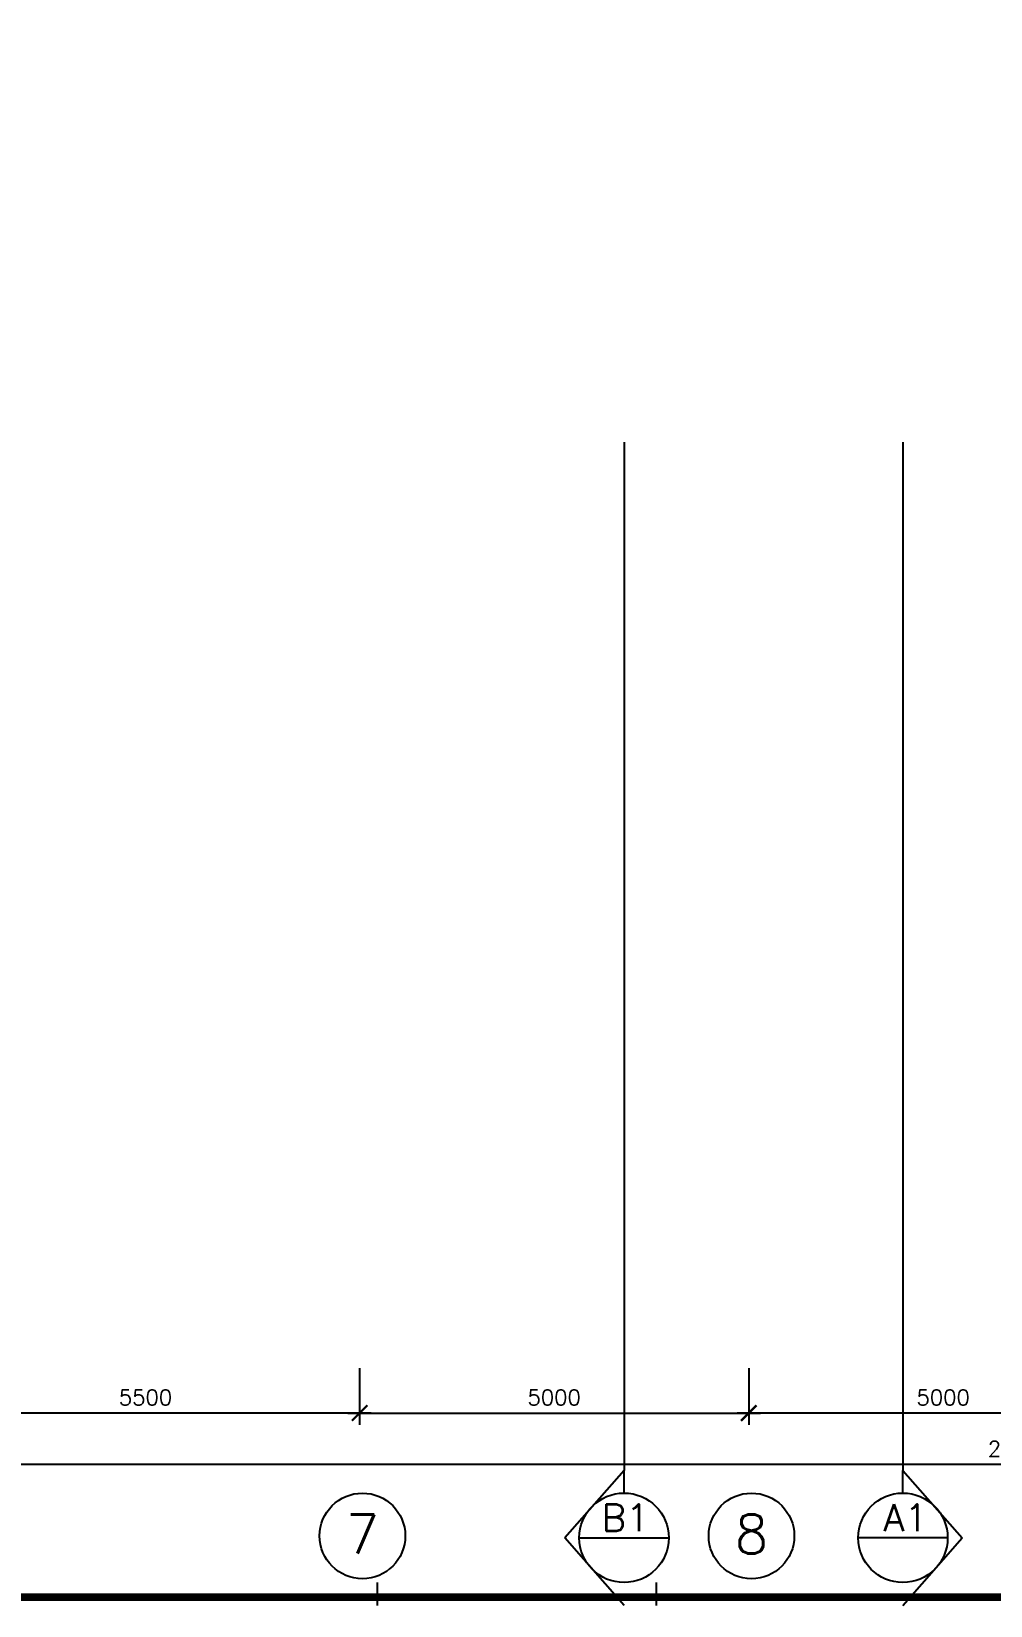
# Model space of a CAD drawing. Extents: x 2266480 to 2632177, y -858634 to -757244.
# Drawn here: x 2530332 to 2542657, y -847396 to -827174 of the extents above; entities that cross this region are included whole.
import ezdxf

# ---------------------------------------------------------------- set-up
doc = ezdxf.new("R2010")
doc.units = 0
doc.header["$LTSCALE"] = 10
doc.header["$MEASUREMENT"] = 0
doc.layers.get('0').update_dxf_attribs({"linetype": 'CONTINUOUS'})
doc.layers.get('DEFPOINTS').update_dxf_attribs({"linetype": 'CONTINUOUS'})
for name, color, linetype in [('AR', 7, 'CONTINUOUS'), ('AR1', 7, 'CONTINUOUS'), ('DIM', 7, 'CONTINUOUS'), ('GRID-T', 7, 'CONTINUOUS'), ('PL', 5, 'CONTINUOUS')]:
    doc.layers.add(name, color=color, linetype=linetype)
doc.styles.add('ROMANS', font='romans')
doc.styles.get("Standard").update_dxf_attribs({"font": 'ROMANS.SHX'})
doc.dimstyles.new('STANDARD$0', dxfattribs={"dimscale": 0, "dimtxt": 8, "dimasz": 6, "dimexe": 1, "dimexo": 1, "dimgap": 3, "dimtad": 1, "dimdec": 0, "dimlfac": -1, "dimrnd": 1, "dimzin": 0, "dimdsep": 46, "dimtxsty": 'Standard', "dimcen": 0, "dimclrd": 5, "dimclre": 250, "dimadec": 0, "dimazin": 0, "dimtfac": 1, "dimtdec": 4, "dimtofl": 0, "dimtmove": 0, "dimatfit": 3, "dimfxl": 1, "dimtolj": 1, "dimtzin": 0, "dimarcsym": 0})

# ---------------------------------------------------------------- blocks, each defined once
blk = doc.blocks.new('_ARCHTICK')
at = {"color": 0, "linetype": 'ByBlock', "const_width": 0.15}
blk.add_lwpolyline([(-0.5, -0.5), (0.5, 0.5)], dxfattribs=at)
blk = doc.blocks.new('*D140')
at = {"layer": 'DEFPOINTS', "color": 0, "transparency": 16777216}
for p in [(2539549, -844197), (2544549, -844197), (2539549, -844923)]:
    blk.add_point(p, dxfattribs=at)
at = {"layer": 'DIM', "color": 7, "lineweight": -2, "transparency": 16777216}
for p, q in [((2539549, -844347), (2539549, -845073)), ((2544549, -844347), (2544549, -845073)), ((2544699, -844923), (2539399, -844923))]:
    blk.add_line(p, q, dxfattribs=at)
at = {"layer": 'DIM', "color": 7, "lineweight": -2, "transparency": 16777216, "xscale": 200, "yscale": 200, "zscale": 200}
for p, rotation in [((2539549, -844923), 179.9999999882513), ((2544549, -844923), 359.9999999882513)]:
    blk.add_blockref('_ARCHTICK', p, dxfattribs=dict(at, rotation=rotation))
at = {"layer": 'DIM', "color": 7, "transparency": 16777216, "insert": (2542049, -844723), "char_height": 200, "attachment_point": 5, "rotation": 360, "style": 'ROMANS'}
blk.add_mtext('\\A1;5000', dxfattribs=at)
blk = doc.blocks.new('*D141')
at = {"layer": 'DEFPOINTS', "color": 0, "transparency": 16777216}
for p in [(2529049, -844197), (2534549, -844197), (2529049, -844923)]:
    blk.add_point(p, dxfattribs=at)
at = {"layer": 'DIM', "color": 7, "lineweight": -2, "transparency": 16777216}
for p, q in [((2529049, -844347), (2529049, -845073)), ((2534549, -844347), (2534549, -845073)), ((2534699, -844923), (2528899, -844923))]:
    blk.add_line(p, q, dxfattribs=at)
at = {"layer": 'DIM', "color": 7, "lineweight": -2, "transparency": 16777216, "xscale": 200, "yscale": 200, "zscale": 200}
for p, rotation in [((2529049, -844923), 179.9999999882509), ((2534549, -844923), 359.9999999882509)]:
    blk.add_blockref('_ARCHTICK', p, dxfattribs=dict(at, rotation=rotation))
at = {"layer": 'DIM', "color": 7, "transparency": 16777216, "insert": (2531799, -844723), "char_height": 200, "attachment_point": 5, "rotation": 360, "style": 'ROMANS'}
blk.add_mtext('\\A1;5500', dxfattribs=at)
blk = doc.blocks.new('*D142')
at = {"layer": 'DEFPOINTS', "color": 0, "transparency": 16777216}
for p in [(2534549, -844197), (2539549, -844197), (2539549, -844923)]:
    blk.add_point(p, dxfattribs=at)
at = {"layer": 'DIM', "color": 7, "lineweight": -2, "transparency": 16777216}
for p, q in [((2534549, -844347), (2534549, -845073)), ((2539549, -844347), (2539549, -845073)), ((2534399, -844923), (2539699, -844923))]:
    blk.add_line(p, q, dxfattribs=at)
at = {"layer": 'DIM', "color": 7, "lineweight": -2, "transparency": 16777216, "xscale": 200, "yscale": 200, "zscale": 200, "rotation": 180}
blk.add_blockref('_ARCHTICK', (2534549, -844923), dxfattribs=at)
at = {"layer": 'DIM', "color": 7, "lineweight": -2, "transparency": 16777216, "xscale": 200, "yscale": 200, "zscale": 200}
blk.add_blockref('_ARCHTICK', (2539549, -844923), dxfattribs=at)
at = {"layer": 'DIM', "color": 7, "transparency": 16777216, "insert": (2537049, -844723), "char_height": 200, "attachment_point": 5, "style": 'ROMANS'}
blk.add_mtext('\\A1;5000', dxfattribs=at)
blk = doc.blocks.new('*D144')
at = {"layer": 'DEFPOINTS', "color": 0, "transparency": 16777216}
for p in [(2529049, -844857), (2557049, -844857), (2529049, -845583)]:
    blk.add_point(p, dxfattribs=at)
at = {"layer": 'DIM', "color": 7, "lineweight": -2, "transparency": 16777216}
for p, q in [((2529049, -845007), (2529049, -845733)), ((2557049, -845007), (2557049, -845733)), ((2557199, -845583), (2528899, -845583))]:
    blk.add_line(p, q, dxfattribs=at)
at = {"layer": 'DIM', "color": 7, "lineweight": -2, "transparency": 16777216, "xscale": 200, "yscale": 200, "zscale": 200}
for p, rotation in [((2529049, -845583), 179.9999999882506), ((2557049, -845583), 359.9999999882506)]:
    blk.add_blockref('_ARCHTICK', p, dxfattribs=dict(at, rotation=rotation))
at = {"layer": 'DIM', "color": 7, "transparency": 16777216, "insert": (2543049, -845383), "char_height": 200, "attachment_point": 5, "rotation": 360, "style": 'ROMANS'}
blk.add_mtext('\\A1;28000', dxfattribs=at)

msp = doc.modelspace()

# ---------------------------------------------------------------- linework, layer by layer
at = {"layer": 'AR', "color": 0}
for p, q in [((2537946.8, -832451.7), (2537946.8, -845660.8)), ((2541530.6, -832451.7), (2541530.6, -845660.8)), ((2537946.8, -845660.8), (2537184.5, -846528.3)), ((2537946.8, -845950.7), (2537946.8, -845660.8)), ((2541530.6, -845950.7), (2541530.6, -845660.8)), ((2541530.6, -845660.8), (2542292.9, -846528.3)), ((2537946.8, -847395.8), (2537184.5, -846528.3)), ((2537371.8, -846525.7), (2538521.8, -846525.7)), ((2542105.6, -846525.7), (2540955.6, -846525.7)), ((2541530.6, -847395.8), (2542292.9, -846528.3)), ((2534774, -847100.7), (2534774, -847395.8)), ((2538357.8, -847100.7), (2538357.8, -847395.8))]:
    msp.add_line(p, q, dxfattribs=at)
for centre in [(2537946.8, -846525.7), (2541530.6, -846525.7)]:
    msp.add_circle(centre, 575, dxfattribs=at)
at = {"layer": 'GRID-T', "color": 0}
for centre in [(2534585.1, -846501.9), (2539585.1, -846501.9)]:
    msp.add_circle(centre, 550, dxfattribs=at)
at = {"layer": 'PL', "color": 0, "ltscale": 2, "const_width": 100}
msp.add_lwpolyline([(2490693.6, -847288.2), (2561112, -847288.2), (2561112, -757293.9), (2490693.6, -757293.9)], close=True, dxfattribs=at)

# ---------------------------------------------------------------- texts
at = {"layer": 'AR1', "color": 0, "style": 'ROMANS'}
for s, p in [('B1', (2537656.2, -846442.5)), ('A1', (2541279.8, -846442.5))]:
    msp.add_text(s, height=350, dxfattribs=at).set_placement(p)
at = {"layer": 'GRID-T', "color": 0, "style": 'ROMANS'}
for s, p in [('7', (2534369.9, -846727.6)), ('8', (2539369.9, -846727.6))]:
    msp.add_text(s, height=500, dxfattribs=at).set_placement(p)

# ---------------------------------------------------------------- dimensions: what is measured, and where the dimension line sits
at = {"layer": 'DIM', "color": 0}
for p1, p2, distance, picture, middle in [((2534549.5, -844197.2), (2529049.5, -844197.2), 726.3, '*D141', (2531799.5, -844723.5)), ((2534549.5, -844197.2), (2539549.5, -844197.2), -726.3, '*D142', (2537049.5, -844723.5)), ((2544549.5, -844197.2), (2539549.5, -844197.2), 726.3, '*D140', (2542049.5, -844723.5)), ((2557049.5, -844856.8), (2529049.5, -844856.8), 726.3, '*D144', (2543049.5, -845383.2))]:
    dim = msp.add_aligned_dim(p1=p1, p2=p2, distance=distance, dimstyle='STANDARD$0', override={"dimscale": 100, "dimtxt": 2, "dimasz": 2, "dimexe": 1.5, "dimexo": 1.5, "dimgap": 1, "dimtxsty": 'ROMANS', "dimblk": 'ARCHTICK', "dimdle": 1.5, "dimclrd": 7, "dimclre": 7, "dimclrt": 7, "dimtdec": 0, "dimtmove": 2}, dxfattribs=at)
    dim.commit()
    dim.dimension.update_dxf_attribs({"geometry": picture, "text_midpoint": middle})

doc.saveas('drawing.dxf')
